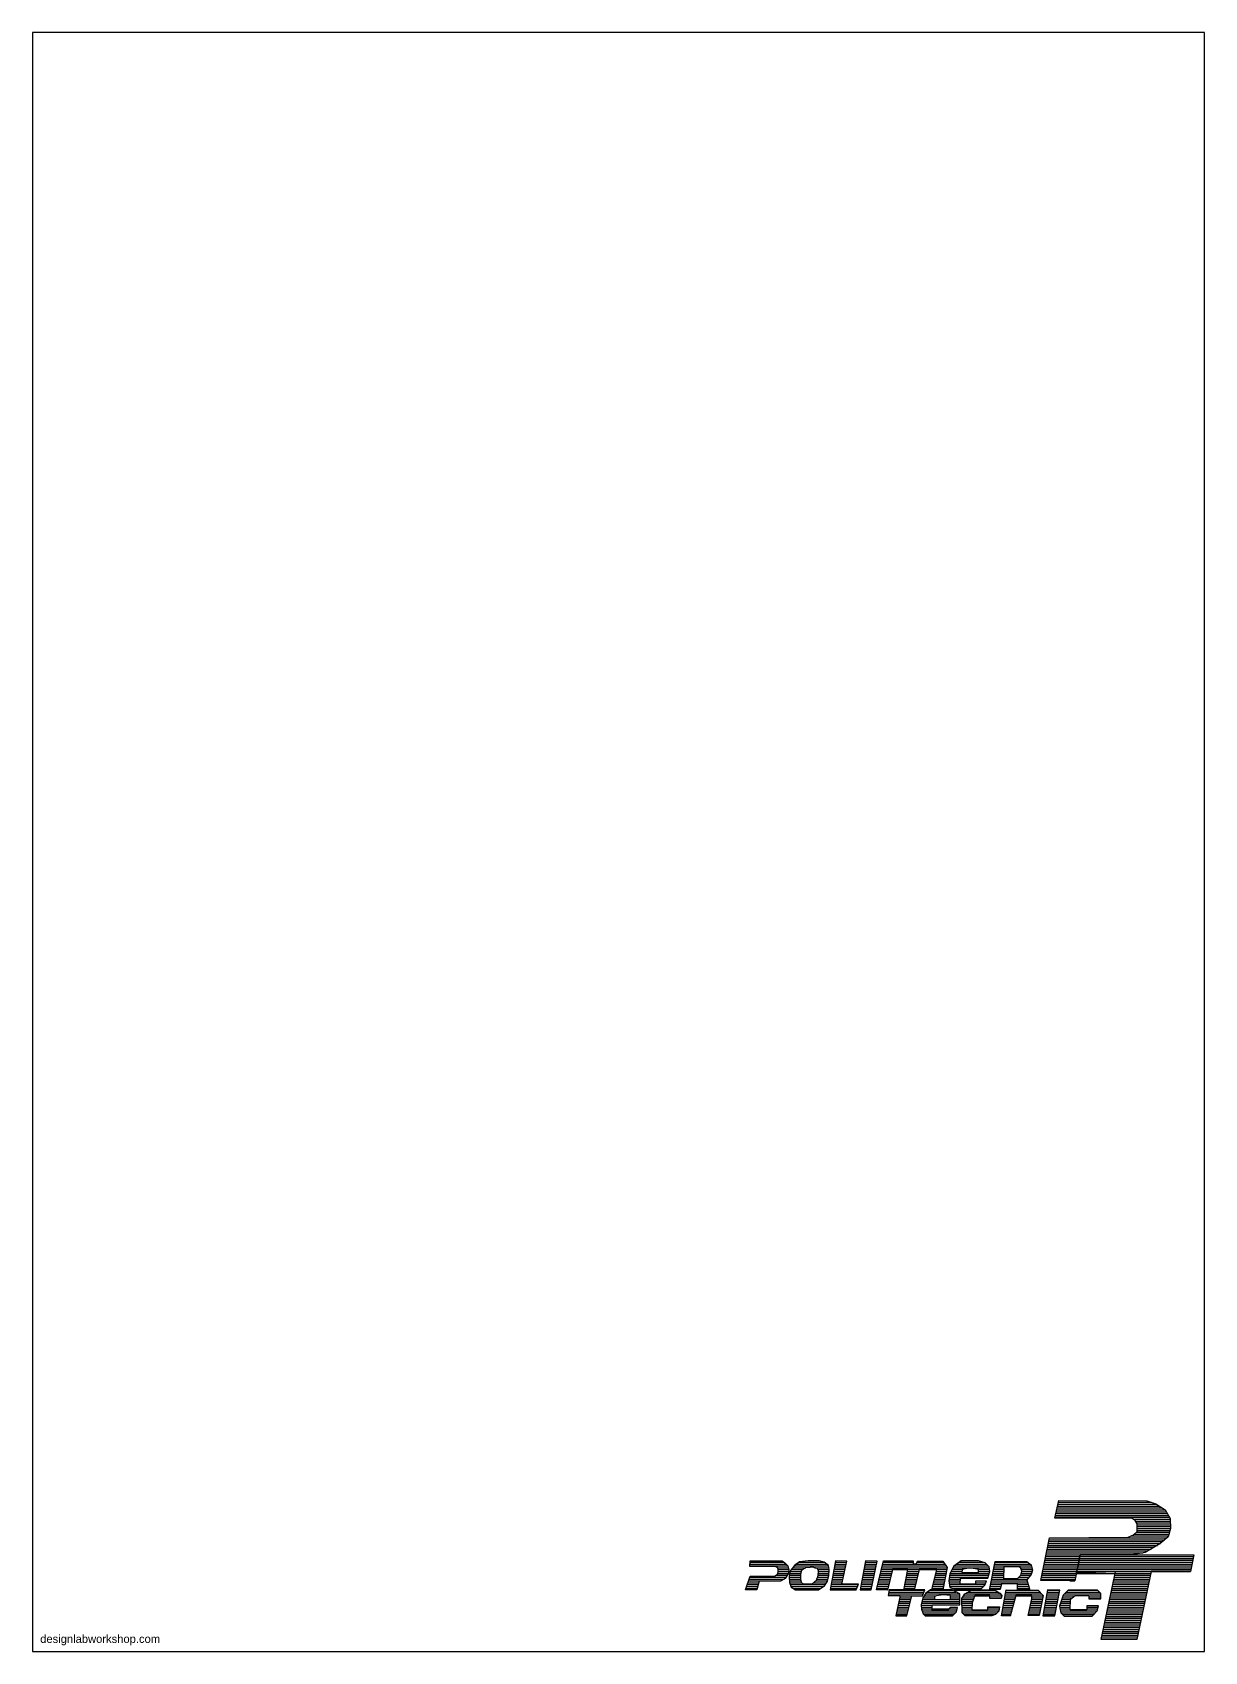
# Model space of a CAD drawing. Header units: millimetres. Extents: x -1166 to -523, y 166 to 543.
# Drawn here: x -1166.4 to -956.4, y 196.4 to 486.4 of the extents above; entities that cross this region are included whole.
import ezdxf

# ---------------------------------------------------------------- set-up
doc = ezdxf.new("R2010")
doc.units = ezdxf.units.MM
doc.header["$MEASUREMENT"] = 0
doc.layers.add('Default', color=7, linetype='Continuous')

msp = doc.modelspace()

# ---------------------------------------------------------------- linework, layer by layer
at = {"layer": 'Default'}
for points in [[(-1166.4, 196.44), (-956.4, 196.44), (-956.4, 486.44), (-1166.4, 486.44), (-1166.4, 196.44)], [(-985.72, 209.17), (-984.19, 216.83), (-970.07, 216.92), (-969.16, 217.35), (-968.49, 217.93), (-968.49, 219.32), (-968.83, 219.94), (-969.45, 220.32), (-983.23, 220.32), (-982.52, 223.48), (-966.74, 223.47), (-965.13, 222.88), (-963.45, 221.86), (-962.58, 220.26), (-962.51, 218.51), (-962.94, 216.98), (-964.4, 215.74), (-967.03, 214.2), (-969.44, 213.77), (-978.7, 213.77), (-979.65, 209.1), (-985.72, 209.17)], [(-983.19, 220.5), (-962.71, 220.5)], [(-983.12, 220.83), (-962.89, 220.83)], [(-983.04, 221.17), (-963.08, 221.17)], [(-982.96, 221.5), (-963.26, 221.5)], [(-982.89, 221.84), (-963.44, 221.84)], [(-982.81, 222.17), (-963.96, 222.17)], [(-982.74, 222.51), (-964.52, 222.51)], [(-982.66, 222.84), (-965.07, 222.84)], [(-982.58, 223.18), (-965.94, 223.18)], [(-969.2, 220.16), (-962.58, 220.16)], [(-968.77, 219.83), (-962.56, 219.83)], [(-968.62, 217.82), (-962.7, 217.82)], [(-968.59, 219.49), (-962.55, 219.49)], [(-968.49, 219.16), (-962.53, 219.16)], [(-968.49, 218.82), (-962.52, 218.82)], [(-968.49, 218.49), (-962.51, 218.49)], [(-968.49, 218.15), (-962.61, 218.15)], [(-984.6, 214.8), (-966, 214.8)], [(-984.53, 215.14), (-965.43, 215.14)], [(-984.46, 215.47), (-964.85, 215.47)], [(-984.39, 215.81), (-964.32, 215.81)], [(-984.33, 216.14), (-963.92, 216.14)], [(-984.26, 216.48), (-963.53, 216.48)], [(-984.19, 216.81), (-963.14, 216.81)], [(-969.6, 217.15), (-962.9, 217.15)], [(-969.01, 217.48), (-962.8, 217.48)], [(-1037.83, 212.68), (-1032.11, 212.68), (-1031.61, 212.36), (-1031.06, 211.8), (-1030.91, 211.06), (-1031.01, 210.36), (-1031.56, 209.56), (-1032.26, 209.13), (-1032.54, 209.04), (-1036.23, 209.04), (-1036.6, 207.51), (-1038.63, 207.51), (-1037.83, 209.96), (-1033.48, 209.96), (-1032.91, 210.29), (-1032.79, 210.66), (-1032.78, 211.18), (-1032.93, 211.5), (-1033.38, 211.66), (-1037.86, 211.66), (-1037.83, 212.68)], [(-1037.86, 211.79), (-1031.05, 211.79)], [(-1037.85, 212.12), (-1031.37, 212.12)], [(-1037.84, 212.46), (-1031.76, 212.46)], [(-1027.42, 212.71), (-1028.97, 212.53), (-1029.89, 211.88), (-1030.68, 210.79), (-1030.84, 209.75), (-1030.76, 208.8), (-1030.45, 207.99), (-1029.72, 207.48), (-1025.59, 207.48), (-1024.51, 208.22), (-1024.04, 208.95), (-1023.7, 210.06), (-1023.65, 211.1), (-1023.81, 211.86), (-1024.58, 212.45), (-1025.46, 212.67), (-1027.42, 212.71)], [(-1029.96, 211.79), (-1023.79, 211.79)], [(-1029.55, 212.12), (-1024.15, 212.12)], [(-1029.08, 212.46), (-1024.6, 212.46)], [(-1022.54, 212.69), (-1023.48, 207.48), (-1018.82, 207.48), (-1018.43, 208.52), (-1021.39, 208.52), (-1020.51, 212.66), (-1022.54, 212.69)], [(-1022.7, 211.79), (-1020.69, 211.79)], [(-1022.64, 212.12), (-1020.62, 212.12)], [(-1022.58, 212.46), (-1020.55, 212.46)], [(-1017.13, 212.68), (-1018.12, 207.51), (-1016.12, 207.51), (-1015.07, 212.64), (-1017.13, 212.68)], [(-1017.3, 211.79), (-1015.24, 211.79)], [(-1017.24, 212.12), (-1015.18, 212.12)], [(-1017.17, 212.46), (-1015.11, 212.46)], [(-1015.17, 207.49), (-1013.92, 212.7), (-1008.64, 212.7), (-1008.64, 212.16), (-1008.05, 212.16), (-1007.76, 212.68), (-1003.31, 212.64), (-1002.52, 211.52), (-1003.33, 207.53), (-1005.28, 207.53), (-1004.38, 211.13), (-1007.53, 211.13), (-1008.44, 207.44), (-1010.29, 207.44), (-1009.59, 211.13), (-1012.31, 211.13), (-1013.24, 207.47), (-1015.17, 207.49)], [(-1014.14, 211.79), (-1002.71, 211.79)], [(-1014.06, 212.12), (-1002.95, 212.12)], [(-1013.97, 212.46), (-1008.64, 212.46)], [(-1007.88, 212.46), (-1003.18, 212.46)], [(-1000.11, 209.61), (-995.23, 209.61), (-994.87, 210.81), (-994.98, 211.62), (-995.69, 212.36), (-996.93, 212.69), (-1000.01, 212.69), (-1001.36, 211.75), (-1002.05, 210.35), (-1002.2, 209.13), (-1002.05, 207.93), (-1001.36, 207.68), (-1000.67, 207.55), (-996.58, 207.55), (-995.76, 208.31), (-995.48, 209.03), (-997.47, 209.03), (-997.47, 208.54), (-1000.22, 208.54), (-1000.11, 209.61)], [(-1001.3, 211.79), (-995.14, 211.79)], [(-1000.82, 212.12), (-995.46, 212.12)], [(-1000.34, 212.46), (-996.07, 212.46)], [(-994.93, 207.45), (-993.94, 212.58), (-988.25, 212.58), (-987.45, 211.98), (-987.26, 211.03), (-987.45, 210.27), (-988.25, 209.28), (-987.74, 207.47), (-989.9, 207.47), (-989.9, 208.6), (-992.78, 208.6), (-993.01, 207.55), (-994.93, 207.45)], [(-994.09, 211.79), (-987.41, 211.79)], [(-994.03, 212.12), (-987.64, 212.12)], [(-993.96, 212.46), (-988.09, 212.46)], [(-985.2, 211.79), (-958.74, 211.79)], [(-985.13, 212.12), (-958.68, 212.12)], [(-985.06, 212.46), (-958.61, 212.46)], [(-985, 212.79), (-958.55, 212.79)], [(-984.93, 213.13), (-978.83, 213.13)], [(-984.86, 213.46), (-978.76, 213.46)], [(-984.8, 213.8), (-969.26, 213.8)], [(-984.73, 214.13), (-967.42, 214.13)], [(-984.66, 214.47), (-966.58, 214.47)], [(-979.36, 210.51), (-978.7, 213.77), (-958.35, 213.77), (-958.94, 210.77), (-965.98, 210.77), (-968.52, 198.59), (-974.96, 198.59), (-972.36, 210.71), (-979.36, 210.51)], [(-978.83, 213.13), (-958.48, 213.13)], [(-978.76, 213.46), (-958.41, 213.46)], [(-1038.11, 209.11), (-1032.32, 209.11)], [(-1038, 209.44), (-1031.75, 209.44)], [(-1037.89, 209.78), (-1031.41, 209.78)], [(-1033.22, 210.11), (-1031.18, 210.11)], [(-1032.91, 211.45), (-1030.99, 211.45)], [(-1032.86, 210.45), (-1030.99, 210.45)], [(-1032.79, 210.78), (-1030.95, 210.78)], [(-1032.78, 211.12), (-1030.92, 211.12)], [(-1030.83, 209.78), (-1028.82, 209.78)], [(-1030.81, 209.44), (-1028.82, 209.44)], [(-1030.78, 210.11), (-1028.82, 210.11)], [(-1030.78, 209.11), (-1028.73, 209.11)], [(-1030.73, 210.45), (-1028.78, 210.45)], [(-1030.68, 210.78), (-1028.66, 210.78)], [(-1030.44, 211.12), (-1028.36, 211.12)], [(-1030.2, 211.45), (-1027.87, 211.45)], [(-1027.04, 211.52), (-1027.88, 211.45), (-1028.59, 210.95), (-1028.82, 210.33), (-1028.82, 209.36), (-1028.59, 208.76), (-1028.24, 208.56), (-1026.69, 208.56), (-1025.96, 209.25), (-1025.63, 210.07), (-1025.57, 210.92), (-1025.84, 211.36), (-1026.78, 211.55), (-1027.04, 211.52)], [(-1026.32, 211.45), (-1023.72, 211.45)], [(-1026.11, 209.11), (-1023.99, 209.11)], [(-1025.88, 209.44), (-1023.89, 209.44)], [(-1025.75, 209.78), (-1023.79, 209.78)], [(-1025.69, 211.12), (-1023.65, 211.12)], [(-1025.63, 210.11), (-1023.7, 210.11)], [(-1025.6, 210.45), (-1023.68, 210.45)], [(-1025.58, 210.78), (-1023.66, 210.78)], [(-1023.19, 209.11), (-1021.26, 209.11)], [(-1023.13, 209.44), (-1021.19, 209.44)], [(-1023.07, 209.78), (-1021.12, 209.78)], [(-1023, 210.11), (-1021.05, 210.11)], [(-1022.94, 210.45), (-1020.98, 210.45)], [(-1022.88, 210.78), (-1020.91, 210.78)], [(-1022.82, 211.12), (-1020.84, 211.12)], [(-1022.76, 211.45), (-1020.77, 211.45)], [(-1017.81, 209.11), (-1015.79, 209.11)], [(-1017.75, 209.44), (-1015.72, 209.44)], [(-1017.68, 209.78), (-1015.66, 209.78)], [(-1017.62, 210.11), (-1015.59, 210.11)], [(-1017.56, 210.45), (-1015.52, 210.45)], [(-1017.49, 210.78), (-1015.45, 210.78)], [(-1017.43, 211.12), (-1015.38, 211.12)], [(-1017.36, 211.45), (-1015.31, 211.45)], [(-1014.78, 209.11), (-1012.82, 209.11)], [(-1014.7, 209.44), (-1012.74, 209.44)], [(-1014.62, 209.78), (-1012.65, 209.78)], [(-1014.54, 210.11), (-1012.57, 210.11)], [(-1014.46, 210.45), (-1012.48, 210.45)], [(-1014.38, 210.78), (-1012.4, 210.78)], [(-1014.3, 211.12), (-1002.61, 211.12)], [(-1014.22, 211.45), (-1002.54, 211.45)], [(-1009.97, 209.11), (-1008.03, 209.11)], [(-1009.91, 209.44), (-1007.95, 209.44)], [(-1009.85, 209.78), (-1007.86, 209.78)], [(-1009.78, 210.11), (-1007.78, 210.11)], [(-1009.72, 210.45), (-1007.7, 210.45)], [(-1009.66, 210.78), (-1007.62, 210.78)], [(-1004.89, 209.11), (-1003.01, 209.11)], [(-1004.8, 209.44), (-1002.94, 209.44)], [(-1004.72, 209.78), (-1002.88, 209.78)], [(-1004.63, 210.11), (-1002.81, 210.11)], [(-1004.55, 210.45), (-1002.74, 210.45)], [(-1004.47, 210.78), (-1002.67, 210.78)], [(-1002.2, 209.11), (-1000.16, 209.11)], [(-1002.16, 209.44), (-1000.13, 209.44)], [(-1002.12, 209.78), (-995.18, 209.78)], [(-1002.08, 210.11), (-995.08, 210.11)], [(-1002, 210.45), (-994.98, 210.45)], [(-1001.83, 210.78), (-999.88, 210.78)], [(-1001.67, 211.12), (-999.86, 211.12)], [(-1001.5, 211.45), (-994.96, 211.45)], [(-999.89, 210.59), (-996.91, 210.58), (-996.89, 211.16), (-998.49, 211.42), (-999.86, 211.14), (-999.89, 210.59)], [(-996.9, 210.78), (-994.88, 210.78)], [(-996.89, 211.12), (-994.91, 211.12)], [(-994.61, 209.11), (-988.2, 209.11)], [(-994.54, 209.44), (-988.12, 209.44)], [(-994.48, 209.78), (-992.41, 209.78)], [(-994.41, 210.11), (-992.41, 210.11)], [(-994.35, 210.45), (-992.4, 210.45)], [(-994.28, 210.78), (-992.4, 210.78)], [(-994.22, 211.12), (-992.39, 211.12)], [(-994.16, 211.45), (-992.38, 211.45)], [(-992.38, 211.65), (-992.42, 209.54), (-989.84, 209.61), (-989.31, 210.14), (-989.13, 210.85), (-989.38, 211.49), (-989.81, 211.6), (-992.38, 211.65)], [(-989.67, 209.78), (-987.85, 209.78)], [(-989.36, 211.45), (-987.35, 211.45)], [(-989.33, 210.11), (-987.58, 210.11)], [(-989.24, 211.12), (-987.28, 211.12)], [(-989.23, 210.45), (-987.41, 210.45)], [(-989.15, 210.78), (-987.32, 210.78)], [(-985.67, 209.44), (-979.58, 209.44)], [(-985.6, 209.78), (-979.51, 209.78)], [(-985.53, 210.11), (-979.44, 210.11)], [(-985.47, 210.45), (-966.04, 210.45)], [(-985.4, 210.78), (-958.94, 210.78)], [(-985.33, 211.12), (-958.88, 211.12)], [(-985.27, 211.45), (-979.17, 211.45)], [(-980.52, 209.11), (-979.65, 209.11)], [(-979.17, 211.45), (-958.81, 211.45)], [(-972.7, 209.11), (-966.32, 209.11)], [(-972.63, 209.44), (-966.25, 209.44)], [(-972.56, 209.78), (-966.18, 209.78)], [(-972.48, 210.11), (-966.11, 210.11)], [(-1038.55, 207.77), (-1036.53, 207.77)], [(-1038.44, 208.1), (-1036.45, 208.1)], [(-1038.33, 208.44), (-1036.37, 208.44)], [(-1038.22, 208.77), (-1036.29, 208.77)], [(-1030.75, 208.77), (-1028.6, 208.77)], [(-1030.62, 208.44), (-1024.37, 208.44)], [(-1030.49, 208.1), (-1024.69, 208.1)], [(-1030.13, 207.77), (-1025.17, 207.77)], [(-1026.46, 208.77), (-1024.16, 208.77)], [(-1023.43, 207.77), (-1018.71, 207.77)], [(-1023.37, 208.1), (-1018.59, 208.1)], [(-1023.31, 208.44), (-1018.46, 208.44)], [(-1023.25, 208.77), (-1021.33, 208.77)], [(-1018.07, 207.77), (-1016.07, 207.77)], [(-1018.01, 208.1), (-1016, 208.1)], [(-1017.94, 208.44), (-1015.93, 208.44)], [(-1017.88, 208.77), (-1015.86, 208.77)], [(-1015.11, 207.77), (-1013.16, 207.77)], [(-1015.02, 208.1), (-1013.08, 208.1)], [(-1014.94, 208.44), (-1012.99, 208.44)], [(-1014.86, 208.77), (-1012.91, 208.77)], [(-1012.92, 207.5), (-1013.09, 206.48), (-1010.93, 206.49), (-1011.7, 202.82), (-1009.75, 202.82), (-1008.88, 206.44), (-1006.93, 206.43), (-1006.51, 207.51), (-1012.92, 207.5)], [(-1013.04, 206.76), (-1006.8, 206.76)], [(-1012.98, 207.1), (-1006.67, 207.1)], [(-1012.93, 207.43), (-1006.54, 207.43)], [(-1011.02, 206.09), (-1008.97, 206.09)], [(-1010.95, 206.43), (-1006.93, 206.43)], [(-1010.23, 207.77), (-1008.36, 207.77)], [(-1010.17, 208.1), (-1008.27, 208.1)], [(-1010.1, 208.44), (-1008.19, 208.44)], [(-1010.04, 208.77), (-1008.11, 208.77)], [(-1001.67, 207.5), (-1005.53, 207.5), (-1006.33, 206.93), (-1006.86, 206.06), (-1007.21, 204.79), (-1007.15, 204.02), (-1006.85, 203.22), (-1006.48, 202.84), (-1001.57, 202.84), (-1000.87, 203.56), (-1000.66, 204.31), (-1002.01, 204.31), (-1002.38, 203.86), (-1005.21, 203.86), (-1005.21, 204.82), (-1000.28, 204.82), (-1000.28, 206.79), (-1001.04, 207.18), (-1001.67, 207.5)], [(-1006.84, 206.09), (-1004.81, 206.09)], [(-1006.64, 206.43), (-1004.56, 206.43)], [(-1006.43, 206.76), (-1000.28, 206.76)], [(-1006.09, 207.1), (-1000.89, 207.1)], [(-1005.61, 207.43), (-993.88, 207.43)], [(-1005.22, 207.77), (-1003.28, 207.77)], [(-1005.14, 208.1), (-1003.21, 208.1)], [(-1005.06, 208.44), (-1003.14, 208.44)], [(-1004.97, 208.77), (-1003.08, 208.77)], [(-1004.81, 206.39), (-1004.8, 205.79), (-1001.94, 205.79), (-1001.94, 206.29), (-1001.94, 206.46), (-1003.31, 206.61), (-1004.81, 206.39)], [(-1002.15, 208.77), (-1000.19, 208.77)], [(-1002.11, 208.44), (-995.72, 208.44)], [(-1002.07, 208.1), (-995.99, 208.1)], [(-1001.94, 206.43), (-1000.28, 206.43)], [(-1001.94, 206.09), (-1000.28, 206.09)], [(-1001.6, 207.77), (-996.35, 207.77)], [(-992.86, 205.93), (-994.91, 205.93), (-994.91, 206.48), (-997.55, 206.48), (-998.05, 205.19), (-998.1, 203.92), (-995.26, 203.92), (-995.26, 204.47), (-993.12, 204.47), (-993.27, 203.69), (-993.89, 203.11), (-994.54, 202.84), (-999.3, 202.84), (-999.85, 203.37), (-999.9, 205.93), (-999.35, 206.78), (-998.01, 207.55), (-993.97, 207.5), (-993.11, 206.88), (-992.76, 206.48), (-992.86, 205.93)], [(-999.79, 206.09), (-997.7, 206.09)], [(-999.57, 206.43), (-992.77, 206.43)], [(-999.36, 206.76), (-993.01, 206.76)], [(-998.8, 207.1), (-993.41, 207.1)], [(-997.47, 208.77), (-995.58, 208.77)], [(-994.91, 206.09), (-992.83, 206.09)], [(-994.87, 207.77), (-992.96, 207.77)], [(-994.8, 208.1), (-992.89, 208.1)], [(-994.74, 208.44), (-992.82, 208.44)], [(-994.67, 208.77), (-988.11, 208.77)], [(-992.82, 202.86), (-991.93, 207.49), (-986.21, 207.46), (-985.34, 206.47), (-986.06, 202.88), (-987.99, 202.88), (-987.38, 205.88), (-987.38, 206.47), (-990.25, 206.47), (-991.22, 202.78), (-992.82, 202.86)], [(-992.2, 206.09), (-990.35, 206.09)], [(-992.13, 206.43), (-985.35, 206.43)], [(-992.07, 206.76), (-985.6, 206.76)], [(-992.01, 207.1), (-985.89, 207.1)], [(-991.94, 207.43), (-986.18, 207.43)], [(-989.9, 208.44), (-988.01, 208.44)], [(-989.9, 208.1), (-987.92, 208.1)], [(-989.9, 207.77), (-987.82, 207.77)], [(-987.38, 206.09), (-985.42, 206.09)], [(-984.53, 207.51), (-985.37, 202.86), (-983.21, 202.83), (-982.34, 207.46), (-984.53, 207.51)], [(-984.79, 206.09), (-982.6, 206.09)], [(-984.72, 206.43), (-982.54, 206.43)], [(-984.66, 206.76), (-982.47, 206.76)], [(-984.6, 207.1), (-982.41, 207.1)], [(-984.54, 207.43), (-982.35, 207.43)], [(-975.58, 207.46), (-980.87, 207.46), (-981.76, 206.54), (-982.39, 204.56), (-982.14, 203.39), (-981.55, 202.81), (-976.54, 202.81), (-975.63, 203.77), (-975.42, 204.64), (-977.51, 204.64), (-977.51, 203.9), (-980.51, 203.9), (-980.46, 205.86), (-979.57, 206.47), (-977.13, 206.47), (-977.13, 205.88), (-974.97, 205.88), (-975.02, 206.87), (-975.58, 207.46)], [(-981.9, 206.09), (-980.12, 206.09)], [(-981.79, 206.43), (-979.63, 206.43)], [(-981.54, 206.76), (-975.01, 206.76)], [(-981.22, 207.1), (-975.23, 207.1)], [(-980.89, 207.43), (-975.55, 207.43)], [(-977.13, 206.43), (-974.99, 206.43)], [(-977.13, 206.09), (-974.98, 206.09)], [(-973.35, 206.09), (-966.95, 206.09)], [(-973.28, 206.43), (-966.88, 206.43)], [(-973.2, 206.76), (-966.81, 206.76)], [(-973.13, 207.1), (-966.74, 207.1)], [(-973.06, 207.43), (-966.67, 207.43)], [(-972.99, 207.77), (-966.6, 207.77)], [(-972.92, 208.1), (-966.53, 208.1)], [(-972.84, 208.44), (-966.46, 208.44)], [(-972.77, 208.77), (-966.39, 208.77)], [(-1011.65, 203.08), (-1009.69, 203.08)], [(-1011.58, 203.41), (-1009.61, 203.41)], [(-1011.51, 203.75), (-1009.53, 203.75)], [(-1011.44, 204.08), (-1009.45, 204.08)], [(-1011.37, 204.42), (-1009.37, 204.42)], [(-1011.3, 204.75), (-1009.29, 204.75)], [(-1011.23, 205.09), (-1009.21, 205.09)], [(-1011.16, 205.42), (-1009.13, 205.42)], [(-1011.09, 205.76), (-1009.05, 205.76)], [(-1007.21, 204.75), (-1005.21, 204.75)], [(-1007.18, 204.42), (-1005.21, 204.42)], [(-1007.15, 204.08), (-1000.72, 204.08)], [(-1007.13, 205.09), (-1000.28, 205.09)], [(-1007.04, 205.42), (-1000.28, 205.42)], [(-1007.04, 203.75), (-1000.82, 203.75)], [(-1006.95, 205.76), (-1000.28, 205.76)], [(-1006.92, 203.41), (-1001.01, 203.41)], [(-1006.71, 203.08), (-1001.34, 203.08)], [(-999.9, 205.76), (-997.83, 205.76)], [(-999.89, 205.42), (-997.96, 205.42)], [(-999.88, 205.09), (-998.05, 205.09)], [(-999.88, 204.75), (-998.06, 204.75)], [(-999.87, 204.42), (-998.08, 204.42)], [(-999.86, 204.08), (-998.09, 204.08)], [(-999.86, 203.75), (-993.26, 203.75)], [(-999.85, 203.41), (-993.57, 203.41)], [(-999.54, 203.08), (-993.96, 203.08)], [(-995.26, 204.42), (-993.14, 204.42)], [(-995.26, 204.08), (-993.2, 204.08)], [(-992.78, 203.08), (-991.14, 203.08)], [(-992.71, 203.41), (-991.05, 203.41)], [(-992.65, 203.75), (-990.97, 203.75)], [(-992.59, 204.08), (-990.88, 204.08)], [(-992.52, 204.42), (-990.79, 204.42)], [(-992.46, 204.75), (-990.7, 204.75)], [(-992.39, 205.09), (-990.61, 205.09)], [(-992.33, 205.42), (-990.53, 205.42)], [(-992.26, 205.76), (-990.44, 205.76)], [(-987.95, 203.08), (-986.02, 203.08)], [(-987.88, 203.41), (-985.95, 203.41)], [(-987.81, 203.75), (-985.88, 203.75)], [(-987.74, 204.08), (-985.82, 204.08)], [(-987.68, 204.42), (-985.75, 204.42)], [(-987.61, 204.75), (-985.68, 204.75)], [(-987.54, 205.09), (-985.62, 205.09)], [(-987.47, 205.42), (-985.55, 205.42)], [(-987.4, 205.76), (-985.48, 205.76)], [(-985.33, 203.08), (-983.16, 203.08)], [(-985.27, 203.41), (-983.1, 203.41)], [(-985.21, 203.75), (-983.04, 203.75)], [(-985.15, 204.08), (-982.97, 204.08)], [(-985.09, 204.42), (-982.91, 204.42)], [(-985.03, 204.75), (-982.85, 204.75)], [(-984.97, 205.09), (-982.79, 205.09)], [(-984.91, 205.42), (-982.72, 205.42)], [(-984.85, 205.76), (-982.66, 205.76)], [(-982.36, 204.42), (-980.5, 204.42)], [(-982.33, 204.75), (-980.49, 204.75)], [(-982.29, 204.08), (-980.51, 204.08)], [(-982.22, 205.09), (-980.48, 205.09)], [(-982.22, 203.75), (-975.65, 203.75)], [(-982.14, 203.41), (-975.97, 203.41)], [(-982.12, 205.42), (-980.47, 205.42)], [(-982.01, 205.76), (-980.46, 205.76)], [(-981.83, 203.08), (-976.29, 203.08)], [(-977.51, 204.42), (-975.48, 204.42)], [(-977.51, 204.08), (-975.55, 204.08)], [(-973.99, 203.08), (-967.58, 203.08)], [(-973.92, 203.41), (-967.51, 203.41)], [(-973.85, 203.75), (-967.44, 203.75)], [(-973.78, 204.08), (-967.37, 204.08)], [(-973.71, 204.42), (-967.3, 204.42)], [(-973.63, 204.75), (-967.23, 204.75)], [(-973.56, 205.09), (-967.16, 205.09)], [(-973.49, 205.42), (-967.09, 205.42)], [(-973.42, 205.76), (-967.02, 205.76)], [(-974.57, 200.4), (-968.14, 200.4)], [(-974.5, 200.73), (-968.07, 200.73)], [(-974.43, 201.07), (-968, 201.07)], [(-974.35, 201.4), (-967.93, 201.4)], [(-974.28, 201.74), (-967.86, 201.74)], [(-974.21, 202.07), (-967.79, 202.07)], [(-974.14, 202.41), (-967.72, 202.41)], [(-974.07, 202.74), (-967.65, 202.74)], [(-974.93, 198.72), (-968.49, 198.72)], [(-974.86, 199.06), (-968.42, 199.06)], [(-974.79, 199.39), (-968.35, 199.39)], [(-974.71, 199.73), (-968.28, 199.73)], [(-974.64, 200.06), (-968.21, 200.06)]]:
    msp.add_lwpolyline(points, dxfattribs=at)

# ---------------------------------------------------------------- texts
at = {"layer": 'Default', "insert": (-1165, 197.57), "char_height": 1.4332, "width": 22.9773, "attachment_point": 7, "line_spacing_factor": 0.963855}
msp.add_mtext('\\fSwis721 BT;designlabworkshop.com', dxfattribs=at)

doc.saveas('drawing.dxf')
